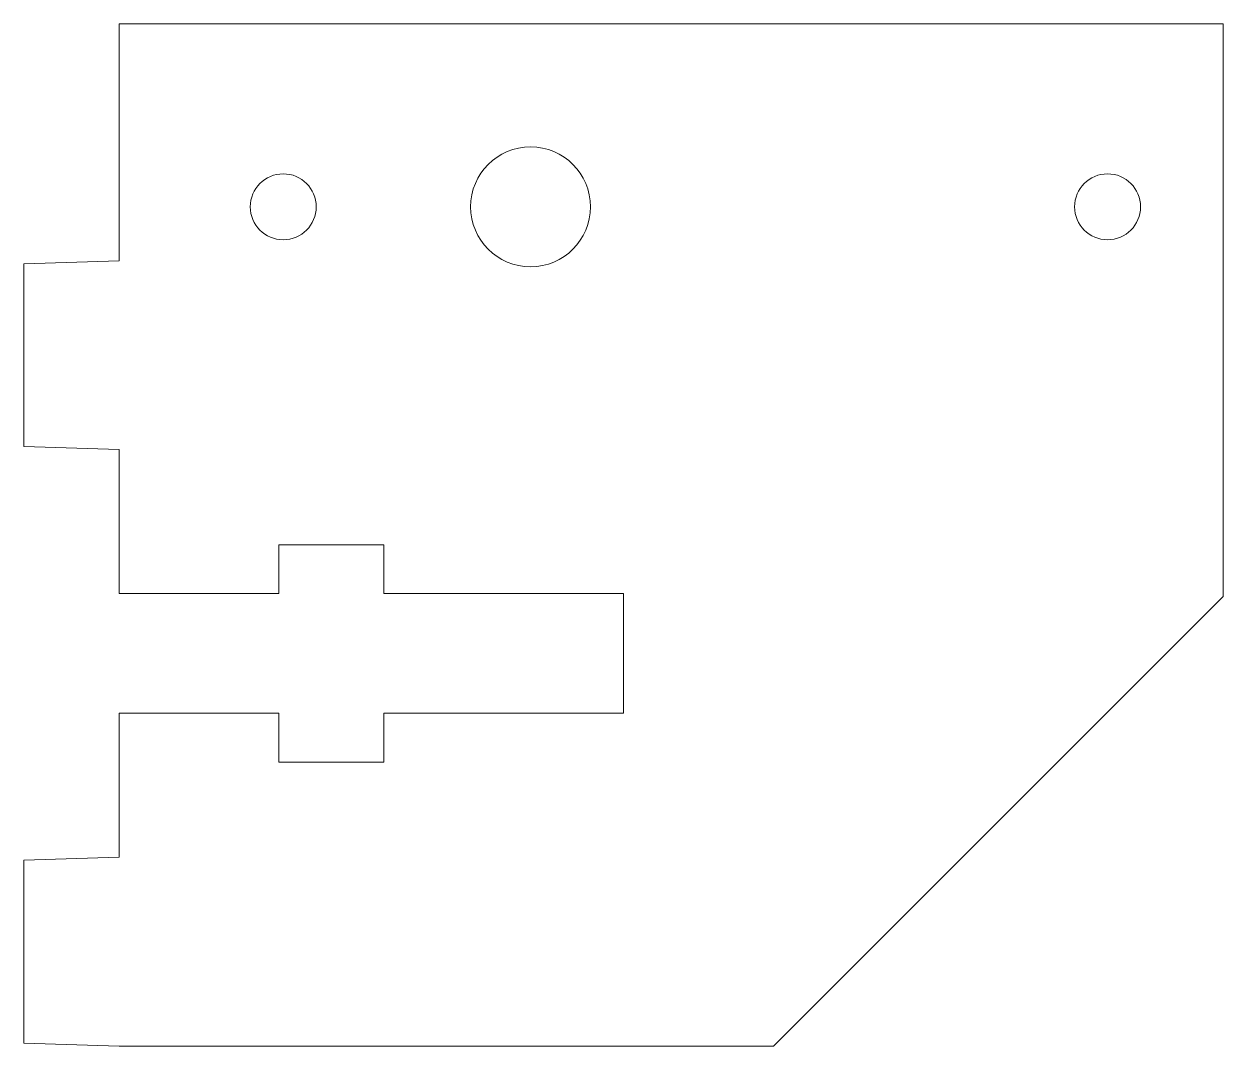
# Model space of a CAD drawing. Header units: millimetres. Extents: x 0 to 40, y -0.1 to 34.
import ezdxf

# ---------------------------------------------------------------- set-up
doc = ezdxf.new("R2010")
doc.units = ezdxf.units.MM

msp = doc.modelspace()

# ---------------------------------------------------------------- linework, layer by layer
at = {"color": 7, "linetype": 'Continuous', "lineweight": 15}
for p, q in [((3.175, 26.1), (3.175, 34)), ((3.175, 34), (40, 34)), ((40, 14.9), (40, 34)), ((0, 26), (3.175, 26.1)), ((0, 19.9), (0, 26)), ((0, 19.9), (3.175, 19.8)), ((3.175, 19.8), (3.175, 15)), ((8.5, 16.625), (12, 16.625)), ((8.5, 16.625), (8.5, 15)), ((12, 16.625), (12, 15)), ((3.175, 15), (8.5, 15)), ((12, 15), (20, 15)), ((20, 15), (20, 11)), ((25, -0.1), (40, 14.9)), ((3.175, 11), (3.175, 6.2)), ((3.175, 11), (8.5, 11)), ((8.5, 11), (8.5, 9.375)), ((12, 11), (12, 9.375)), ((12, 11), (20, 11)), ((8.5, 9.375), (12, 9.375)), ((0, 6.1), (3.175, 6.2)), ((0, 0), (0, 6.1)), ((3.175, -0.1), (0, 0)), ((3.175, -0.1), (25, -0.1))]:
    msp.add_line(p, q, dxfattribs=at)
for centre, radius in [((16.9, 27.9), 2), ((8.65, 27.9), 1.1), ((36.15, 27.9), 1.1)]:
    msp.add_circle(centre, radius, dxfattribs=at)

doc.saveas('drawing.dxf')
